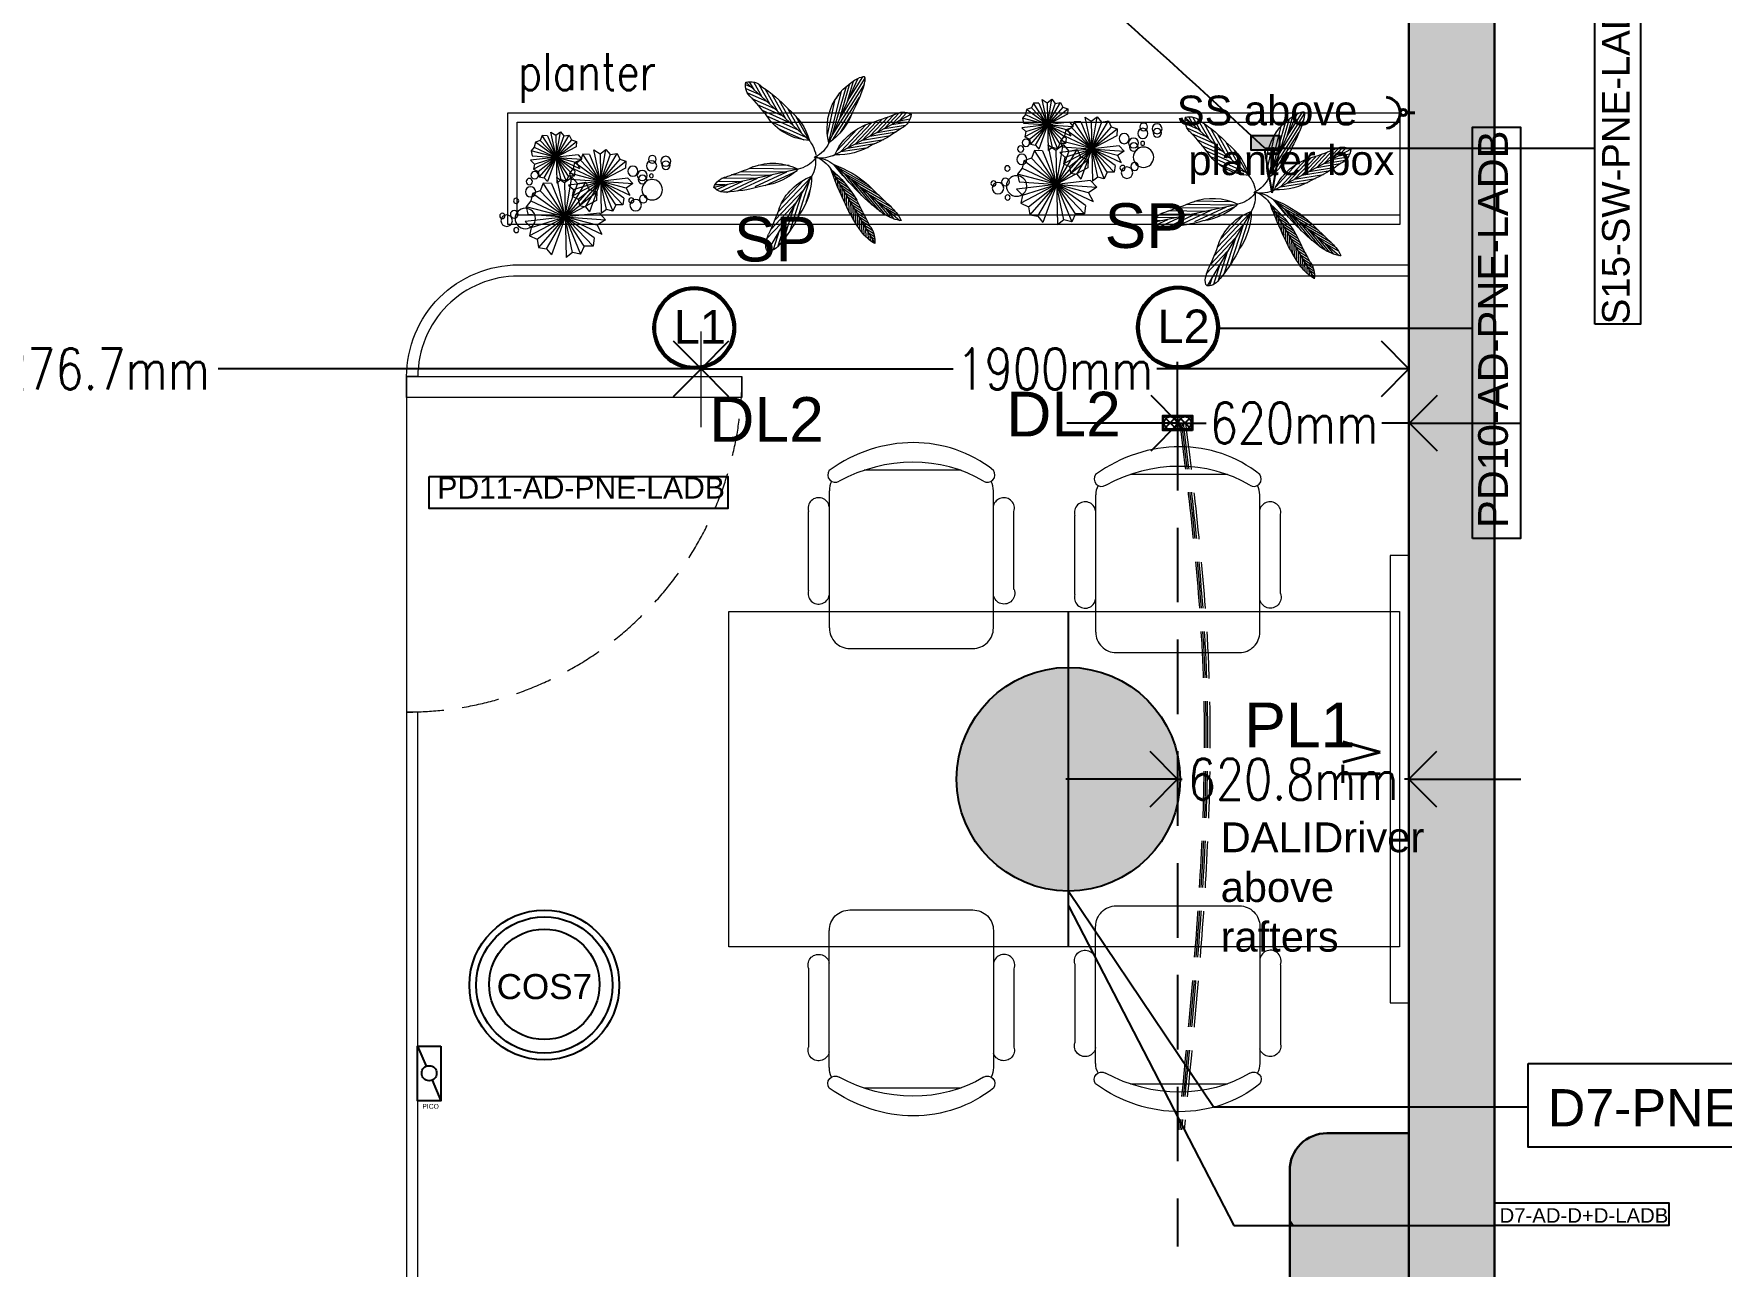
# Model space of a CAD drawing. Header units: millimetres. Extents: x 18660 to 770035, y -51195 to 133720.
# Drawn here: x 31692 to 36221, y 10388 to 13695 of the extents above; entities that cross this region are included whole.
import ezdxf
from ezdxf.xclip import XClip

# ---------------------------------------------------------------- set-up
doc = ezdxf.new("R2010")
doc.units = ezdxf.units.MM
doc.header["$XCLIPFRAME"] = 2
for name, pattern in [('( Hidden )', [0.375, 0.25, -0.125]), ('221105_Lighting Intent_Indo Nissin Raheja$0$HIDDEN2', [0.1875, 0.125, -0.0625]), ('HIDDEN', [0.375, 0.25, -0.125])]:
    doc.linetypes.add(name, pattern=pattern)
for name, color, linetype, lineweight in [('221105_Lighting Intent_Indo Nissin Raheja$0$BNA - CIV - Masonry', 250, 'Continuous', 30), ('221105_Lighting Intent_Indo Nissin Raheja$0$BNA - FF - Furn Loose', 35, 'Continuous', 9), ('221105_Lighting Intent_Indo Nissin Raheja$0$BNA - HATCH - Masonry', 252, 'Continuous', 5), ('221105_Lighting Intent_Indo Nissin Raheja$0$BNA - Text Specs', 253, 'Continuous', 0), ('221105_Lighting Intent_Indo Nissin Raheja$0$BNA - White goods', 222, 'Continuous', 5)]:
    doc.layers.add(name, color=color, linetype=linetype, lineweight=lineweight)
for name, color, linetype, lineweight, true_color in [('221105_Lighting Intent_Indo Nissin Raheja$0$BNA - DW - Glass', 7, 'Continuous', 9, 0x007070), ('221105_Lighting Intent_Indo Nissin Raheja$0$BNA - LDSC - New', 7, 'Continuous', 13, 0x678156), ('S+ CHANDELIER DOUBLE HEIGHT', 7, 'Continuous', 25, 0xb0215a), ('S+ DOWNLIGHT 2', 7, 'Continuous', 25, 0x523aee), ('S+ LOOPING', 7, 'Continuous', 25, 0x319f19), ('S+ SPIKE LIGHT', 7, 'Continuous', 25, 0xbe32c3)]:
    doc.layers.add(name, color=color, linetype=linetype, lineweight=lineweight, true_color=true_color)
for name, color, linetype in [('221105_Lighting Intent_Indo Nissin Raheja$0$WINDOW', 3, 'Continuous'), ('DALI 1 CIRCUITS', 6, 'Continuous'), ('DALI 2 CIRCUITS', 4, 'Continuous'), ('DUMMY-TEXT', 4, 'Continuous'), ('PHASE DIMMING', 4, 'Continuous'), ('SENSORS', 5, 'Continuous'), ('SWITCHING CIRCUITS', 3, 'Continuous')]:
    doc.layers.add(name, color=color, linetype=linetype)
doc.layers.add('S+ TEXT', color=7, linetype='Continuous', true_color=0x009494)
doc.styles.add('221105_Lighting Intent_Indo Nissin Raheja$0$SIMPLEX', font='simplex8.shx', dxfattribs={"width": 0.8})
doc.styles.add('DPA_25', font='arial.ttf', dxfattribs={"height": 62.5})
doc.styles.add('ROMANS-TITLE', font='ROMANS.shx', dxfattribs={"width": 0.8})
doc.styles.get("Standard").update_dxf_attribs({"font": 'arial.ttf'})
doc.dimstyles.new('BNA-Design', dxfattribs={"dimtxt": 200, "dimasz": 150, "dimexe": 100, "dimexo": 100, "dimgap": 1, "dimtad": 0, "dimdec": 1, "dimzin": 12, "dimdsep": 46, "dimtxsty": 'ROMANS-TITLE', "dimblk": 'OPEN90', "dimcen": 0.025, "dimclrd": 256, "dimclre": 253, "dimclrt": 256, "dimazin": 2, "dimtfac": 1, "dimtdec": 1, "dimtmove": 2, "dimatfit": 3, "dimldrblk": 'OPEN90', "dimfxl": 1, "dimtolj": 1, "dimtzin": 0, "dimlwd": -1, "dimlwe": 0, "dimarcsym": 0})

# ---------------------------------------------------------------- blocks, each defined once
blk = doc.blocks.new('221105_Lighting Intent_Indo Nissin Raheja$0$door 900')
at = {"ltscale": 800}
blk.add_lwpolyline([(0, 0), (0, 900)], dxfattribs=at)
blk.add_lwpolyline([(-900, 0), (-900, 56.25), (0, 56.25), (0, 0)], close=True, dxfattribs=at)
at = {"linetype": '221105_Lighting Intent_Indo Nissin Raheja$0$HIDDEN2', "ltscale": 800}
blk.add_arc((0, 0), 900, 90, 180, dxfattribs=at)
blk = doc.blocks.new('221105_Lighting Intent_Indo Nissin Raheja$0$bush')
at = {"linetype": 'Continuous'}
for points in [[(198, 577), (173, 533), (123, 542), (111, 496), (66, 482), (66, 437), (34, 405), (57, 364)], [(435, 464), (60, 245)], [(427, 246), (66, 482)], [(111, 496), (417, 203)], [(386, 524), (114, 182)], [(115, 238), (424, 506)], [(254, 359), (123, 542)], [(161, 182), (359, 558)], [(173, 533), (349, 155)], [(314, 552), (187, 144)], [(304, 163), (198, 577)], [(231, 165), (280, 582)], [(240, 561), (280, 582), (314, 552), (359, 558), (386, 524)], [(240, 561), (269, 134)], [(386, 524), (424, 506), (435, 464)], [(450, 317), (34, 405)], [(57, 364), (479, 353)], [(66, 437), (462, 272)], [(73, 294), (466, 435)], [(450, 390), (254, 359)], [(466, 435), (450, 390), (479, 353), (450, 317), (462, 272), (427, 246), (417, 203)], [(-70, 273), (-102, 218), (-164, 229), (-179, 172), (-236, 154), (-235, 98), (-275, 59), (-246, 6)], [(216, -141), (-236, 154)], [(-179, 172), (203, -195)], [(165, 207), (-175, -220)], [(-174, -151), (213, 184)], [(0, 0), (-164, 229)], [(-117, -220), (132, 249)], [(-102, 218), (119, -255)], [(75, 241), (-84, -269)], [(63, -244), (-70, 273)], [(-29, -242), (33, 280)], [(-17, 253), (33, 280), (75, 241), (132, 249), (165, 207)], [(-17, 253), (19, -281)], [(73, 294), (60, 245), (115, 238), (114, 182)], [(326, 199), (287, 130), (209, 144), (190, 72), (119, 51), (120, -20), (70, -69), (106, -134)], [(161, 182), (187, 144), (231, 165), (269, 134), (304, 163), (349, 155)], [(165, 207), (213, 184), (226, 132)], [(268, -417), (579, 169)], [(508, 159), (309, -478)], [(493, -447), (326, 199)], [(378, -445), (455, 207)], [(393, 174), (455, 207), (508, 159), (579, 169), (620, 117)], [(393, 174), (438, -493)], [(245, -52), (-275, 59)], [(-246, 6), (281, -7)], [(226, 132), (-243, -142)], [(-235, 98), (260, -108)], [(-226, -81), (265, 95)], [(245, 40), (0, 0)], [(696, 23), (110, -320)], [(683, -318), (119, 51)], [(190, 72), (668, -385)], [(620, 117), (195, -417)], [(196, -331), (680, 88)], [(265, 95), (245, 40), (281, -7), (245, -52), (260, -108), (216, -141), (203, -195)], [(414, -142), (209, 144)], [(287, 130), (563, -461)], [(620, 117), (680, 88), (696, 23)], [(-226, -81), (-243, -142), (-174, -151), (-175, -220)], [(720, -207), (70, -69)], [(106, -134), (766, -151)], [(120, -20), (739, -277)], [(132, -243), (745, -23)], [(721, -93), (414, -142)], [(745, -23), (721, -93), (766, -151), (720, -207), (739, -277), (683, -318), (668, -385)], [(-117, -220), (-84, -269), (-29, -242), (19, -281), (63, -244), (119, -255)], [(132, -243), (110, -320), (196, -331), (195, -417)], [(268, -417), (309, -478), (378, -445), (438, -493), (493, -447), (563, -461)]]:
    blk.add_lwpolyline(points, dxfattribs=at)
for centre, radius in [((492, 302), 32.2), ((558, 273), 27.6), ((588, 188), 44.5), ((736, 173), 22.8), ((-489, -28), 33.6), ((732, 0), 89.1), ((803, 75), 33.6), ((886, 55), 50), ((902, 109), 22.8), ((-587, -95), 43.1), ((-573, -127), 37), ((-458, -76), 44.5), ((-418, -153), 16.6), ((-348, -115), 43.1), ((-334, -148), 37), ((-292, -45), 44.2), ((847, -55), 22.1), ((-371, -265), 89.1), ((-266, -303), 33.6), ((-182, -322), 50), ((-166, -268), 22.8)]:
    blk.add_circle(centre, radius, dxfattribs=at)
blk = doc.blocks.new('221105_Lighting Intent_Indo Nissin Raheja$0$BNA Shrub 07')
h = blk.add_hatch()
h.set_pattern_fill('ANSI31', color=256, scale=19.79817, angle=117, style=0)
h.set_pattern_definition([(162, (-3336676.52, -3304496.03), (-7.64746381, -23.53647348), [])])
edge = h.paths.add_edge_path()
edge.add_ellipse((1075, 2276), major_axis=(1652, 1652), ratio=1, start_angle=174.3907, end_angle=184.0154)
edge.add_ellipse((2584, 3964), major_axis=(3253, 3253), ratio=1, start_angle=183.6197, end_angle=189.4254)
edge.add_line((-92, 223), (-825, 990))
edge.add_arc((-242, 1151), 605, 195.4892, 216.2482)
h = blk.add_hatch()
h.set_pattern_fill('ANSI31', color=256, scale=19.79817, angle=243, style=0)
h.set_pattern_definition([(288, (-3336676.52, -3304496.03), (23.53647348, 7.64746381), [])])
edge = h.paths.add_edge_path()
edge.add_arc((-866, 708), 285, 38.8628, 81.8716)
edge.add_line((-825, 990), (-92, 223))
edge.add_ellipse((-1346, -331), major_axis=(-969, 969), ratio=1, start_angle=248.8224, end_angle=269.6386)
edge.add_ellipse((12161, 14361), major_axis=(13144, 13144), ratio=1, start_angle=181.4575, end_angle=182.6084, ccw=False)
h = blk.add_hatch()
h.set_pattern_fill('ANSI31', color=256, scale=32.99695, angle=137, style=0)
h.set_pattern_definition([(182, (-3336676.52, -3304496.03), (1.4394712, -41.22106186), [])])
edge = h.paths.add_edge_path()
edge.add_arc((-458, -742), 792, 74.1084, 108.9665)
edge.add_ellipse((-390, -1776), major_axis=(1281, 1281), ratio=1, start_angle=55.3365, end_angle=68.4873)
edge.add_arc((-1071, -314), 205, 101.6249, 162.3023)
edge.add_line((-1266, -252), (-241, 20))
h = blk.add_hatch()
h.set_pattern_fill('ANSI31', color=256, scale=32.99695, angle=30, style=0)
h.set_pattern_definition([(75, (-3336676.52, -3304496.03), (-39.84075815, 10.67529897), [])])
edge = h.paths.add_edge_path()
edge.add_arc((-711, -901), 200, 273.7574, 335.188)
edge.add_ellipse((2145, -2724), major_axis=(2256, 2256), ratio=1, start_angle=95.7624, end_angle=101.9603, ccw=False)
edge.add_arc((-876, -294), 687, 323.162, 371.0605)
edge.add_line((-202, -162), (-698, -1100))
h = blk.add_hatch()
h.set_pattern_fill('ANSI31', color=256, scale=32.99695, angle=90, style=0)
h.set_pattern_definition([(135, (-3336925.184, -3304491.567), (-29.16545918, -29.16545918), [])])
edge = h.paths.add_edge_path()
edge.add_arc((475, -968), 205, 329.1248, 386.5651)
edge.add_ellipse((475, -968), major_axis=(-145, 145), ratio=1, start_angle=251.5651, end_angle=254.8021)
edge.add_arc((-1071, -1424), 1812, 17.9397, 31.0906)
edge.add_arc((-251, -791), 792, 22.4606, 57.3186)
edge.add_line((177, -124), (651, -1073))
for p, q in [((-470, 1138), (-375, 1003)), ((-28, 243), (-469, 1208)), ((-465, 1088), (-318, 877)), ((-422, 1183), (-375, 1003)), ((-384, 1136), (-318, 877)), ((-342, 1070), (-260, 751)), ((-92, 223), (-825, 990)), ((-449, 1021), (-260, 751)), ((-427, 946), (-203, 626)), ((-380, 837), (-145, 500)), ((-292, 974), (-203, 626)), ((-242, 880), (-145, 500)), ((70, 201), (825, 990)), ((426, 573), (565, 870)), ((497, 647), (620, 911)), ((567, 721), (679, 959)), ((567, 721), (800, 843)), ((638, 794), (727, 985)), ((638, 794), (825, 892)), ((708, 868), (767, 993)), ((708, 868), (830, 932)), ((-301, 679), (-101, 404)), ((-190, 782), (-101, 404)), ((-153, 713), (-46, 283)), ((214, 351), (364, 671)), ((285, 425), (437, 751)), ((356, 499), (504, 816)), ((356, 499), (665, 661)), ((426, 573), (717, 725)), ((497, 647), (755, 782)), ((-184, 479), (-46, 283)), ((148, 282), (289, 591)), ((148, 282), (550, 488)), ((214, 351), (592, 549)), ((285, 425), (620, 601)), ((138, 230), (472, 402)), ((213, 113), (1067, 239)), ((255, 145), (855, 323)), ((309, 127), (1006, 334)), ((309, 127), (1006, 334)), ((373, 214), (608, 284)), ((538, 161), (1098, 327)), ((768, 195), (1105, 295)), ((-241, 20), (-1266, -252)), ((-246, 19), (-779, -261)), ((-14, -6), (11, 4)), ((222, 108), (865, 88)), ((300, 70), (748, 42)), ((309, 127), (939, 130)), ((538, 161), (985, 163)), ((768, 195), (1024, 196)), ((-784, -124), (-1130, -306)), ((-604, -77), (-1010, -289)), ((-425, -29), (-888, -272)), ((-202, -162), (-698, -1100)), ((-312, -63), (-667, -249)), ((-505, -499), (-223, -171)), ((214, -536), (165, -195)), ((651, -1073), (177, -124)), ((271, -644), (204, -179)), ((-549, -613), (-268, -287)), ((323, -715), (263, -296)), ((374, -786), (321, -413)), ((-713, -930), (-441, -614)), ((-661, -807), (-354, -450)), ((427, -862), (379, -529)), ((-725, -1007), (-527, -778)), ((481, -946), (438, -646)), ((533, -1019), (496, -763)), ((-716, -1060), (-614, -941)), ((579, -1052), (555, -880)), ((623, -1068), (613, -996))]:
    blk.add_line(p, q)
for centre, major_axis, start_param, end_param in [((135, 1169), (-428, 428), 0.722305, 1.084618), ((16178, 9592), (13144, 13144), 2.833601, 2.853687), ((-242, 1151), (-428, 428), 1.055735, 1.418049), ((-866, 708), (201, 201), 6.176071, 6.926716), ((12161, 14361), (13144, 13144), 3.167031, 3.187117), ((1748, 1801), (-1652, 1652), 1.139465, 1.307448), ((1736, -513), (1281, 1281), 1.442743, 1.672268), ((785, 788), (145, 145), 0.590761, 1.64978), ((631, 939), (141, 141), 4.681483, 5.75365), ((1075, 2276), (1652, 1652), 3.043692, 3.211675), ((-1346, -331), (-969, 969), 4.34277, 4.706082), ((3726, 2902), (3253, 3253), 2.871338, 2.972667), ((-1393, 130), (969, 969), 5.580136, 5.943447), ((864, 45), (-560, 560), -0.04915, 0.559237), ((3263, -1194), (2256, 2256), 1.683492, 1.791664), ((2584, 3964), (3253, 3253), 3.204768, 3.306097), ((3, 904), (486, 486), 4.055389, 4.891377), ((-369, -33), (266, 266), 5.590737, 6.243453), ((-372, 92), (266, 266), 5.257307, 5.910023), ((368, -33), (-266, 266), 0.039732, 0.692448), ((713, -501), (-560, 560), -0.710819, -0.102432), ((562, 705), (-486, 486), 1.822924, 3.209168), ((1058, -1478), (-1281, 1281), -0.76731, -0.560197), ((-390, -1776), (1281, 1281), 0.965804, 1.195329), ((-795, 426), (486, 486), 4.02988, 4.865868), ((-458, -742), (-560, 560), -1.062758, -0.454371), ((-151, -345), (266, 266), 0.374827, 1.027543), ((128, -344), (-266, 266), -0.371007, 0.281709), ((274, -258), (266, 266), 0.948859, 1.601575), ((-137, -341), (266, 266), 5.97868, 6.631396), ((1844, -2954), (2256, 2256), 1.115152, 1.129995), ((211, -838), (560, 560), 1.333, 1.941388), ((-876, -294), (-486, 486), 3.284046, 4.120034), ((848, -271), (-486, 486), 0.569559, 1.405547), ((-251, -791), (560, 560), 5.889798, 6.498185), ((-530, -3442), (2256, 2256), 0.846407, 0.95458), ((1016, -1490), (-1281, 1281), 0.219969, 0.449495), ((-1071, -1424), (-1281, 1281), 4.240098, 4.469624), ((2145, -2724), (2256, 2256), 1.67137, 1.779542), ((-2227, -2632), (2256, 2256), 6.051643, 6.159816), ((-519, -999), (-145, 145), 0.242458, 1.301477), ((-711, -901), (141, 141), 3.992569, 5.064736), ((669, -874), (141, 141), 2.76645, 3.838617), ((475, -968), (145, 145), 4.958913, 6.017932)]:
    blk.add_ellipse(centre, major_axis=major_axis, ratio=1, start_param=start_param, end_param=end_param)
for points in [[(-332, 1051), (-442, 1207), (-466, 1224), (-469, 1208)], [(1025, 334), (1080, 331), (1103, 324), (1080, 253)], [(-1112, -114), (-1261, -226), (-1266, -252), (-1178, -298), (-1067, -297)]]:
    blk.add_spline(points, degree=3)
blk = doc.blocks.new('221105_Lighting Intent_Indo Nissin Raheja$0$furn 1')
for p, q in [((28084.25, 111328.6), (28095.59, 111328.6)), ((28080.49, 111310.19), (28080.49, 111326.2)), ((28099.66, 111326.2), (28099.66, 111310.19)), ((28078.09, 111314.68), (28078.09, 111323.8)), ((28102.09, 111314.58), (28102.09, 111323.8)), ((28097.26, 111307.79), (28082.88, 111307.79))]:
    blk.add_line(p, q)
at = {"extrusion": (0, 0, -1)}
for centre, major_axis, ratio, start_param, end_param in [((28090.98, 111315.81), (-11.32, 12.06), 0.931067, 0.071548, 1.365296), ((28090.97, 111315.48), (-15.17, 4.41), 0.879961, 0.683282, 1.821277), ((28081.19, 111328.07), (-0.62, 0.62), 1, 3.368007, 6.13815), ((28098.96, 111328.07), (0.62, 0.62), 1, 0.145036, 2.915178), ((28082.88, 111326.2), (1.69, 1.69), 1, 3.926991, 4.40843), ((28097.26, 111326.2), (-1.69, 1.69), 1, 1.874755, 2.356194), ((28079.29, 111324.15), (-0.883, 0.883), 1, 5.213993, 8.355586), ((28100.89, 111324.15), (0.883, 0.883), 1, 4.089213, 7.352378), ((28100.89, 111314.23), (0.883, 0.883), 1, 0.501604, 3.764769), ((28082.88, 111310.19), (1.69, 1.69), 1, 2.356194, 3.926991), ((28097.26, 111310.19), (-1.69, 1.69), 1, 2.356194, 3.926991)]:
    blk.add_ellipse(centre, major_axis=major_axis, ratio=ratio, start_param=start_param, end_param=end_param, dxfattribs=at)
blk.add_ellipse((28079.25, 111314.23), major_axis=(-0.883, 0.883), ratio=1, start_param=0.417622, end_param=3.764769)
blk = doc.blocks.new('221105_Lighting Intent_Indo Nissin Raheja$0$zw$98E6')
at = {"layer": '221105_Lighting Intent_Indo Nissin Raheja$0$BNA - HATCH - Masonry', "ltscale": 20, "true_color": 0x969696}
h = blk.add_hatch(color=252, dxfattribs=at)
h.paths.add_polyline_path([(-3110, 230), (-330, 230), (-330, 2100), (-230, 2100), (-230, 3329.8), (-230, 3359.8), (-230, 4229.8), (-230, 5429.8), (-230, 6329.8), (-230, 6420.9), (0, 6446.9), (0, 0), (-3110, 0)])
h.paths.add_polyline_path([(0, 6446.9), (0, 11240), (-330, 11240), (-330, 10550), (-1450, 10550), (-1450, 9480), (-1450, 9180), (-230, 9180), (-230, 6420.9)])
h.paths.add_polyline_path([(-1220, 10320), (-1220, 9480), (-330, 9480), (-330, 10320)], flags=16)
h = blk.add_hatch(color=252, dxfattribs=at)
h.paths.add_polyline_path([(-230, 2100), (-230, 2810), (-450.1, 2810, 0.414214), (-550.1, 2710), (-550.1, 2100), (-330, 2100)])
h.paths.add_polyline_path([(-6770, 2480), (-6770, 2690, -0.414214), (-6670, 2790), (-6140, 2790, -0.414214), (-6040, 2690), (-6040, 2480)])
at = {"layer": '221105_Lighting Intent_Indo Nissin Raheja$0$BNA - CIV - Masonry', "color": 252, "true_color": 0x969696}
blk.add_lwpolyline([(-330, 10550), (-330, 11240), (0, 11240), (0, 0), (-3110, 0), (-3110, 230), (-330, 230), (-330, 2100), (-230, 2100), (-230, 9180), (-1350, 9180)], dxfattribs=at)
blk.add_lwpolyline([(-230, 2810), (-450.1, 2810, 0.414214), (-550.1, 2710), (-550.1, 2100), (-230, 2100)], format="xyb", dxfattribs=at)
at = {"layer": '221105_Lighting Intent_Indo Nissin Raheja$0$BNA - DW - Glass', "color": 252, "linetype": 'Continuous', "true_color": 0x969696}
blk.add_line((-2890, 3940), (-2920, 3940), dxfattribs=at)
blk.add_lwpolyline([(-230, 5110), (-2620, 5110, 0.414214), (-2890, 4840), (-2890, 4840), (-2920, 4840, -0.414214), (-2620, 5140), (-230, 5140)], format="xyb", dxfattribs=at)
blk.add_lwpolyline([(-2890, 2400), (-2890, 3940), (-2920, 3940), (-2920, 2400)], dxfattribs=at)
at = {"layer": '221105_Lighting Intent_Indo Nissin Raheja$0$BNA - FF - Furn Loose', "color": 252, "ltscale": 50, "true_color": 0x969696}
blk.add_line((-254.6, 5548), (-254.6, 5248), dxfattribs=at)
for points in [[(-254.6, 5248), (-2648.6, 5248), (-2648.6, 5548), (-254.6, 5548)], [(-254.6, 5273), (-2623.6, 5273), (-2623.6, 5523), (-254.6, 5523)]]:
    blk.add_lwpolyline(points, dxfattribs=at)
blk.add_lwpolyline([(-2055, 4209.8), (-255, 4209.8), (-255, 3309.8), (-2055, 3309.8)], close=True, dxfattribs=at)
at = {"layer": '221105_Lighting Intent_Indo Nissin Raheja$0$BNA - White goods', "color": 252, "true_color": 0x969696}
blk.add_lwpolyline([(-280, 4359.8), (-280, 3159.8), (-230, 3159.8), (-230, 4359.8)], close=True, dxfattribs=at)
at = {"layer": '221105_Lighting Intent_Indo Nissin Raheja$0$BNA - DW - Glass', "color": 252, "linetype": 'Continuous', "true_color": 0x969696, "rotation": 180.0000000028141}
blk.add_blockref('221105_Lighting Intent_Indo Nissin Raheja$0$door 900', (-2920, 4840), dxfattribs=at)
at = {"layer": '221105_Lighting Intent_Indo Nissin Raheja$0$BNA - FF - Furn Loose', "color": 252, "ltscale": 50, "true_color": 0x969696}
for p, xscale, yscale, zscale, rotation in [((644110.5, -2554400.7), -22.985912579194, 22.98591257919401, 22.98591257919401, 359.9999999998948), ((644825.4, -2554411.7), -22.985912579194, 22.98591257919401, 22.98591257919401, 359.9999999998948), ((644110.5, 2561920.4), 22.985912579194, 22.985912579194, 22.985912579194, 180.0000000001045), ((644825.4, 2561931.4), 22.985912579194, 22.985912579194, 22.985912579194, 180.0000000001045)]:
    blk.add_blockref('221105_Lighting Intent_Indo Nissin Raheja$0$furn 1', p, dxfattribs=dict(at, xscale=xscale, yscale=yscale, zscale=zscale, rotation=rotation))
at = {"layer": '221105_Lighting Intent_Indo Nissin Raheja$0$BNA - LDSC - New', "color": 252, "true_color": 0x969696}
for name, p, xscale, yscale, zscale, rotation in [('221105_Lighting Intent_Indo Nissin Raheja$0$BNA Shrub 07', (-1823, 5429.3), -0.2185180664062501, 0.2185180664062501, 0.2185180664062501, 254.2430095841), ('221105_Lighting Intent_Indo Nissin Raheja$0$bush', (-1080.9, 5451.3), -0.3078866782820823, 0.3078866782820823, 0.3078866782820823, 26.27779071995123), ('221105_Lighting Intent_Indo Nissin Raheja$0$BNA Shrub 07', (-643.2, 5335.2), -0.2185180664062501, 0.2185180664062501, 0.2185180664062501, 254.2430095841), ('221105_Lighting Intent_Indo Nissin Raheja$0$bush', (-2399.5, 5364.1), -0.3078866782820823, 0.3078866782820823, 0.3078866782820823, 26.27779071995123)]:
    blk.add_blockref(name, p, dxfattribs=dict(at, xscale=xscale, yscale=yscale, zscale=zscale, rotation=rotation))
at = {"layer": '221105_Lighting Intent_Indo Nissin Raheja$0$BNA - Text Specs', "color": 252, "ltscale": 100, "true_color": 0x969696, "insert": (-2250.5, 5574.9), "char_height": 100, "width": 512.659, "attachment_point": 9, "style": '221105_Lighting Intent_Indo Nissin Raheja$0$SIMPLEX'}
blk.add_mtext('planter', dxfattribs=at)
at = {"layer": '221105_Lighting Intent_Indo Nissin Raheja$0$BNA - Text Specs', "color": 252, "ltscale": 100, "true_color": 0x969696, "insert": (-307.6, 3863.7), "char_height": 100, "width": 251.647, "attachment_point": 9, "rotation": 90, "style": '221105_Lighting Intent_Indo Nissin Raheja$0$SIMPLEX'}
blk.add_mtext('TV', dxfattribs=at)
blk = doc.blocks.new('221105_Lighting Intent_Indo Nissin Raheja', base_point=(179843, 23050))
at = {"layer": '221105_Lighting Intent_Indo Nissin Raheja$0$WINDOW', "color": 252, "ltscale": 800, "true_color": 0x969696}
blk.add_blockref('221105_Lighting Intent_Indo Nissin Raheja$0$zw$98E6', (207162.524, -10118.896), dxfattribs=at)
blk = doc.blocks.new('S+ CIRCULO')
at = {"layer": 'S+ CHANDELIER DOUBLE HEIGHT'}
h = blk.add_hatch(color=256, dxfattribs=at)
h.dxf.hatch_style = 1
h.set_gradient(color1=(238, 212, 139), color2=(236, 200, 19), tint=1, name='SPHERICAL')
edge = h.paths.add_edge_path()
edge.add_arc((26175.4, -29409.1), 300, 0, 360)
blk.add_circle((26175.4, -29409.1), 300, dxfattribs=at)
blk = doc.blocks.new('S+ DOWNLIGHT 2')
at = {"layer": 'S+ DOWNLIGHT 2', "color": 182, "true_color": 0x3a12bf}
for points in [[(25341.2, -32272.5), (25341.2, -32334.7), (25309.6, -32334.7), (25309.6, -32272.5)], [(25310.7, -32273.7), (25340, -32273.7), (25340, -32303.1), (25310.7, -32303.1)], [(25310.7, -32304.3), (25340, -32304.3), (25340, -32333.7), (25310.7, -32333.7)]]:
    blk.add_lwpolyline(points, close=True, dxfattribs=at)
for points in [[(25340, -32303.1), (25309.6, -32272.5)], [(25340, -32273.7), (25310.7, -32303.1)], [(25310.7, -32304.3), (25340, -32333.7)], [(25340, -32304.3), (25310.7, -32333.7)]]:
    blk.add_lwpolyline(points, dxfattribs=at)
for centre in [(25325.4, -32288.4), (25325.4, -32319)]:
    blk.add_circle(centre, 13.2, dxfattribs=at)
blk = doc.blocks.new('S+ SPIKE LIGHT')
at = {"layer": 'S+ SPIKE LIGHT', "transparency": 33554559}
h = blk.add_hatch(color=256, dxfattribs=at)
h.dxf.hatch_style = 1
h.paths.add_polyline_path([(27431.89, -2591.56), (27431.89, -2589.9), (27428.66, -2589.9), (27428.66, -2591.56)])
at = {"layer": 'S+ SPIKE LIGHT'}
blk.add_lwpolyline([(27431.89, -2591.56), (27428.66, -2591.56), (27428.66, -2589.9), (27431.89, -2589.9)], close=True, dxfattribs=at)
for points in [[(27431.06, -2596.44), (27430.22, -2591.56)], [(27431.06, -2596.44), (27431.89, -2591.56)]]:
    blk.add_lwpolyline(points, dxfattribs=at)
blk = doc.blocks.new('SINGLE SWITCH WALL SOCKET')
at = {"layer": 'S+ DOWNLIGHT 2', "color": 92, "true_color": 0x14bd17}
for points in [[(29516.71, -28537.11), (29516.71, -28538.91)], [(29516.91, -28537.11), (29516.91, -28538.91)]]:
    blk.add_lwpolyline(points, dxfattribs=at)
for radius in [0.75, 0.55]:
    blk.add_circle((29516.82, -28536.56), radius, dxfattribs=at)
for radius in [3.29, 3.09]:
    blk.add_arc((29516.77, -28532.74), radius, 186.0828, 353.9172, dxfattribs=at)
blk = doc.blocks.new('_Open90')
at = {"layer": 'DUMMY-TEXT', "color": 0, "lineweight": -2}
for p, q in [((-0.5, 0.5), (0, 0)), ((0, 0), (-1, 0)), ((0, 0), (-0.5, -0.5))]:
    blk.add_line(p, q, dxfattribs=at)
blk = doc.blocks.new('*D218')
at = {"color": 253, "lineweight": 0, "ltscale": 800, "transparency": 16777216}
for p, q in [((33482.7, 12640), (33482.7, 12896.1)), ((35382.7, 12640), (35382.7, 12896.1))]:
    blk.add_line(p, q, dxfattribs=at)
at = {"ltscale": 800, "transparency": 16777216}
for p, q in [((33632.7, 12796.1), (34159.3, 12796.1)), ((35232.7, 12796.1), (34706, 12796.1))]:
    blk.add_line(p, q, dxfattribs=at)
at = {"layer": 'DEFPOINTS', "color": 0, "ltscale": 800, "transparency": 16777216}
for p in [(33482.7, 12796.1), (33482.7, 12540), (35382.7, 12540)]:
    blk.add_point(p, dxfattribs=at)
at = {"ltscale": 800, "transparency": 16777216, "xscale": 150, "yscale": 150, "zscale": 150, "rotation": 180}
blk.add_blockref('_Open90', (33482.7, 12796.1), dxfattribs=at)
at = {"ltscale": 800, "transparency": 16777216, "xscale": 150, "yscale": 150, "zscale": 150}
blk.add_blockref('_Open90', (35382.7, 12796.1), dxfattribs=at)
at = {"ltscale": 800, "transparency": 16777216, "insert": (34432.7, 12796.1), "char_height": 110, "attachment_point": 5, "style": 'ROMANS-TITLE'}
blk.add_mtext('\\A1;1900mm', dxfattribs=at)
blk = doc.blocks.new('*D243')
at = {"ltscale": 800, "transparency": 16777216}
for p, q in [((34614.5, 12650.5), (34464.5, 12650.5)), ((34764.5, 12650.5), (34838.8, 12650.5)), ((35384.5, 12650.5), (35310.1, 12650.5)), ((35534.5, 12650.5), (35684.5, 12650.5))]:
    blk.add_line(p, q, dxfattribs=at)
at = {"layer": 'DEFPOINTS', "color": 0, "ltscale": 800, "transparency": 16777216}
for p in [(34764.5, 12650.5), (35384.5, 12650.5), (35384.5, 12650.5)]:
    blk.add_point(p, dxfattribs=at)
at = {"ltscale": 800, "transparency": 16777216, "xscale": 150, "yscale": 150, "zscale": 150}
blk.add_blockref('_Open90', (34764.5, 12650.5), dxfattribs=at)
at = {"ltscale": 800, "transparency": 16777216, "xscale": 150, "yscale": 150, "zscale": 150, "rotation": 180}
blk.add_blockref('_Open90', (35384.5, 12650.5), dxfattribs=at)
at = {"ltscale": 800, "transparency": 16777216, "insert": (35074.5, 12650.5), "char_height": 110, "attachment_point": 5, "style": 'ROMANS-TITLE'}
blk.add_mtext('\\A1;620mm', dxfattribs=at)
blk = doc.blocks.new('*D221')
at = {"ltscale": 800, "transparency": 16777216}
for p, q in [((30355.9, 12796.1), (31501.8, 12796.1)), ((33332.7, 12796.1), (32186.8, 12796.1))]:
    blk.add_line(p, q, dxfattribs=at)
at = {"layer": 'DEFPOINTS', "color": 0, "ltscale": 800, "transparency": 16777216}
for p in [(30205.9, 12796.1), (33482.7, 12796.1), (33482.7, 12796.1)]:
    blk.add_point(p, dxfattribs=at)
at = {"ltscale": 800, "transparency": 16777216, "xscale": 150, "yscale": 150, "zscale": 150, "rotation": 180}
blk.add_blockref('_Open90', (30205.9, 12796.1), dxfattribs=at)
at = {"ltscale": 800, "transparency": 16777216, "xscale": 150, "yscale": 150, "zscale": 150}
blk.add_blockref('_Open90', (33482.7, 12796.1), dxfattribs=at)
at = {"ltscale": 800, "transparency": 16777216, "insert": (31844.3, 12796.1), "char_height": 110, "attachment_point": 5, "style": 'ROMANS-TITLE'}
blk.add_mtext('\\A1;3276.7mm', dxfattribs=at)
blk = doc.blocks.new('*D239')
at = {"ltscale": 800, "transparency": 16777216}
for p, q in [((34611.9, 11695.1), (34461.9, 11695.1)), ((34761.9, 11695.1), (34773.8, 11695.1)), ((35382.7, 11695.1), (35370.8, 11695.1)), ((35532.7, 11695.1), (35682.7, 11695.1))]:
    blk.add_line(p, q, dxfattribs=at)
at = {"layer": 'DEFPOINTS', "color": 0, "ltscale": 800, "transparency": 16777216}
for p in [(34761.9, 11695.1), (35382.7, 11695.1), (35382.7, 11695.1)]:
    blk.add_point(p, dxfattribs=at)
at = {"ltscale": 800, "transparency": 16777216, "xscale": 150, "yscale": 150, "zscale": 150}
blk.add_blockref('_Open90', (34761.9, 11695.1), dxfattribs=at)
at = {"ltscale": 800, "transparency": 16777216, "xscale": 150, "yscale": 150, "zscale": 150, "rotation": 180}
blk.add_blockref('_Open90', (35382.7, 11695.1), dxfattribs=at)
at = {"ltscale": 800, "transparency": 16777216, "insert": (35072.3, 11695.1), "char_height": 110, "attachment_point": 5, "style": 'ROMANS-TITLE'}
blk.add_mtext('\\A1;620.8mm', dxfattribs=at)
blk = doc.blocks.new('D7')
at = {"layer": 'DALI 1 CIRCUITS'}
blk.add_lwpolyline([(67173, -48555), (132904, -48555), (132904, -57037), (67173, -57037)], close=True, dxfattribs=at)
blk.add_text('D7-AD-D+D-LADB', height=5489.72, dxfattribs=at).set_placement((69038, -56020))
blk = doc.blocks.new('PD11')
at = {"layer": 'PHASE DIMMING'}
blk.add_lwpolyline([(55779, 14291), (60154, 14291), (60154, 13823), (55779, 13823)], close=True, dxfattribs=at)
at = {"layer": 'PHASE DIMMING', "insert": (55901, 14282), "char_height": 315.15, "width": 4101.17, "attachment_point": 1}
blk.add_mtext('PD11-AD-PNE-LADB', dxfattribs=at)
blk = doc.blocks.new('PD10')
at = {"layer": 'PHASE DIMMING'}
blk.add_lwpolyline([(51099, 15074), (55454, 15074), (55454, 14565), (51099, 14565)], close=True, dxfattribs=at)
at = {"layer": 'PHASE DIMMING', "insert": (51211, 15014), "char_height": 315.15, "width": 4101.17, "attachment_point": 1}
blk.add_mtext('PD10-AD-PNE-LADB', dxfattribs=at)
blk = doc.blocks.new('COS7')
at = {"layer": 'SENSORS'}
for centre, radius in [((45128, 5411), 2213), ((45128, 5411), 2011), ((45128, 5433), 1631)]:
    blk.add_circle(centre, radius, dxfattribs=at)
blk.add_text('COS7', height=741.1, dxfattribs=at).set_placement((43719, 4995))
blk = doc.blocks.new('D2_D7')
at = {"layer": 'DALI 2 CIRCUITS'}
blk.add_lwpolyline([(-262758, -69700), (-121560, -69700), (-121560, -102824), (-262758, -102824)], close=True, dxfattribs=at)
blk.add_text('D7-PNE-EDB', height=14735.9, dxfattribs=at).set_placement((-254961, -94609))
blk = doc.blocks.new('PICO')
at = {"layer": 'SWITCHING CIRCUITS'}
for p, q in [((53812.7, 13638.8), (53856.7, 13535.3)), ((53886.8, 13464.5), (53932.1, 13357.6))]:
    blk.add_line(p, q, dxfattribs=at)
blk.add_lwpolyline([(53932.8, 13638.8), (53932.8, 13357.4), (53812.3, 13357.4), (53812.3, 13638.8)], close=True, dxfattribs=at)
blk.add_circle((53872.1, 13500), 38.5, dxfattribs=at)
blk.add_text('PICO', height=24.9, dxfattribs=at).set_placement((53836.9, 13317.1))

msp = doc.modelspace()

# ---------------------------------------------------------------- block references
at = {"color": 1, "ltscale": 800, "true_color": 0xff0004}
ref = msp.add_blockref('221105_Lighting Intent_Indo Nissin Raheja', (8293.14, 41104.14), dxfattribs=at)
XClip(ref).set_block_clipping_path([(190209.5960207216, -11586.8480245116), (208867.2415907553, 3230.2594809751)])

# ---------------------------------------------------------------- next in the draw order: linework, layer by layer
at = {"linetype": 'HIDDEN', "ltscale": 800}
msp.add_lwpolyline([(34761.91, 12669.91), (34761.91, 10441.35)], dxfattribs=at)
at = {"ltscale": 800}
msp.add_lwpolyline([(34468.55, 11245.08), (34468.55, 12145.08)], dxfattribs=at)
at = {"layer": 'DALI 1 CIRCUITS'}
for p, q in [((34468.55, 11355.48), (34913.01, 10497.86)), ((34913.01, 10497.86), (35612.66, 10497.86))]:
    msp.add_line(p, q, dxfattribs=at)
at = {"layer": 'DALI 2 CIRCUITS'}
msp.add_line((34868.31, 12905.28), (35552.01, 12905.28), dxfattribs=at)
for points in [[(34468.55, 11395.08), (34858.65, 10814.77)], [(35702.34, 10814.77), (34858.65, 10814.77)], [(35062.59, 10511.39), (35071.68, 10497.86)]]:
    msp.add_lwpolyline(points, dxfattribs=at)
at = {"layer": 'S+ LOOPING', "color": 1, "ltscale": 800, "true_color": 0xf60d09}
msp.add_lwpolyline([(34761.91, 12669.91), (34761.91, 12815.43)], dxfattribs=at)
for centre, radius in [((33464.49, 12905.73), 110.18), ((33464.49, 12905.73), 107.18), ((33464.49, 12905.73), 104.18), ((34762.77, 12907.18), 110.18), ((34762.77, 12907.18), 107.18), ((34762.77, 12907.18), 104.18)]:
    msp.add_circle(centre, radius, dxfattribs=at)
at = {"layer": 'S+ LOOPING', "color": 1, "linetype": '( Hidden )', "lineweight": 9, "ltscale": 500, "true_color": 0xf60d09}
for points in [[(34767.74, 12651.08), (34827.42, 12040.2), (34763.52, 10754.23)], [(34772.16, 12651.08), (34831.84, 12040.2), (34767.93, 10754.23)], [(34776.58, 12651.08), (34836.26, 12040.2), (34772.35, 10754.23)], [(34783.2, 12649.98), (34842.88, 12039.1), (34778.97, 10753.13)]]:
    msp.add_spline(points, degree=3, dxfattribs=at)
at = {"layer": 'SWITCHING CIRCUITS'}
msp.add_line((34996.02, 13388.7), (35881.39, 13388.7), dxfattribs=at)
msp.add_lwpolyline([(35881.39, 12915.81), (35881.39, 13834.9), (36004.16, 13825.07), (36004.16, 12915.81)], close=True, dxfattribs=at)
msp.add_spline([(34996.02, 13388.7), (33432.83, 14623.33), (31734.59, 15302.83)], degree=3, dxfattribs=at)

# ---------------------------------------------------------------- next in the draw order: block references
for name, p, xscale, yscale, zscale, rotation in [('SINGLE SWITCH WALL SOCKET', (-335599.13, -370225.92), 12.99969987986173, 12.99969987986173, 12.99969987986173, 90), ('S+ DOWNLIGHT 2', (76300.89, 45216.8), 1.2858928816758, 1.2858928816758, 1.2858928816758, 270)]:
    msp.add_blockref(name, p, dxfattribs=dict(xscale=xscale, yscale=yscale, zscale=zscale, rotation=rotation))
msp.add_blockref('S+ CIRCULO', (8293.14, 41104.14))
at = {"layer": 'DALI 1 CIRCUITS', "xscale": 0.007108398171030244, "yscale": 0.007108398171030244, "zscale": 0.007108398171030244}
msp.add_blockref('D7', (35135.17, 10903.3), dxfattribs=at)
at = {"layer": 'DALI 2 CIRCUITS', "xscale": 0.006774997917877479, "yscale": 0.006774997917877479, "zscale": 0.006774997917877479}
msp.add_blockref('D2_D7', (37482.53, 11404.65), dxfattribs=at)
at = {"layer": 'PHASE DIMMING', "xscale": 0.2534170082793915, "yscale": 0.2534170082793915, "zscale": 0.2534170082793915, "rotation": 90}
msp.add_blockref('PD10', (39373.19, -608.48), dxfattribs=at)
at = {"layer": 'PHASE DIMMING', "xscale": 0.1834053315656406, "yscale": 0.1834053315656406, "zscale": 0.1834053315656406}
msp.add_blockref('PD11', (22522.49, 9886.53), dxfattribs=at)
at = {"layer": 'S+ SPIKE LIGHT', "xscale": 23.54582107498882, "yscale": 23.54582107498882, "zscale": 23.54582107498882}
msp.add_blockref('S+ SPIKE LIGHT', (-610871.14, 74403.45), dxfattribs=at)
at = {"layer": 'SENSORS', "xscale": 0.09086028753781178, "yscale": 0.09086028753781178, "zscale": 0.09086028753781178}
msp.add_blockref('COS7', (28961.8, 10651.16), dxfattribs=at)
at = {"layer": 'SWITCHING CIRCUITS', "xscale": 0.5220784774497423, "yscale": 0.5220784774497423, "zscale": 0.5220784774497423}
msp.add_blockref('PICO', (4627.59, 3858.25), dxfattribs=at)

# ---------------------------------------------------------------- next in the draw order: texts
at = {"layer": 'S+ TEXT', "width": 2329.3691, "attachment_point": 1, "style": 'DPA_25'}
for s, insert, char_height in [('SS above \\P planter box', (34759.73, 13529.41, -227885.33), 80), ('SP', (34565.94, 13240.49, -227885.33), 119.932), ('SP', (33571.23, 13204.21, -227885.33), 119.932), ('DL2', (34302.06, 12734.76, -227885.33), 119.932), ('DL2', (33505.03, 12720.32, -227885.33), 119.932), ('PL1', (34940.79, 11900.67), 119.932), ('DALIDriver \\Pabove\\Prafters', (34877.31, 11579.17), 80)]:
    msp.add_mtext(s, dxfattribs=dict(at, insert=insert, char_height=char_height))
at = {"layer": 'S+ TEXT', "color": 1, "true_color": 0xf00f0f, "char_height": 90, "width": 2329.3691, "attachment_point": 1, "style": 'DPA_25'}
for s, insert in [('L1', (33409.64, 12953.74, -227885.33)), ('L2', (34707.93, 12955.19, -227885.33))]:
    msp.add_mtext(s, dxfattribs=dict(at, insert=insert))
at = {"layer": 'SWITCHING CIRCUITS'}
msp.add_text('S15-SW-PNE-LADB', height=73.6627, rotation=90, dxfattribs=at).set_placement((35974.69, 12915.81))

# ---------------------------------------------------------------- next in the draw order: dimensions: what is measured, and where the dimension line sits
at = {"ltscale": 800}
for p1, p2, distance, picture, middle in [((30205.94, 12796.13), (33482.66, 12796.13), 0, '*D221', (31844.3, 12796.13)), ((35382.66, 12540.04), (33482.66, 12540.04), -256.09, '*D218', (34432.66, 12796.13)), ((34764.48, 12650.5), (35384.48, 12650.5), 0, '*D243', (35074.48, 12650.5)), ((34761.9095, 11695.0849), (35382.6626, 11695.0849), 0, '*D239', (35072.2861, 11695.0849))]:
    dim = msp.add_aligned_dim(p1=p1, p2=p2, distance=distance, dimstyle='BNA-Design', override={"dimtxt": 110, "dimpost": 'mm\\X', "dimtfillclr": 256}, dxfattribs=at)
    dim.commit()
    dim.dimension.update_dxf_attribs({"geometry": picture, "text_midpoint": middle})

doc.saveas('drawing.dxf')
